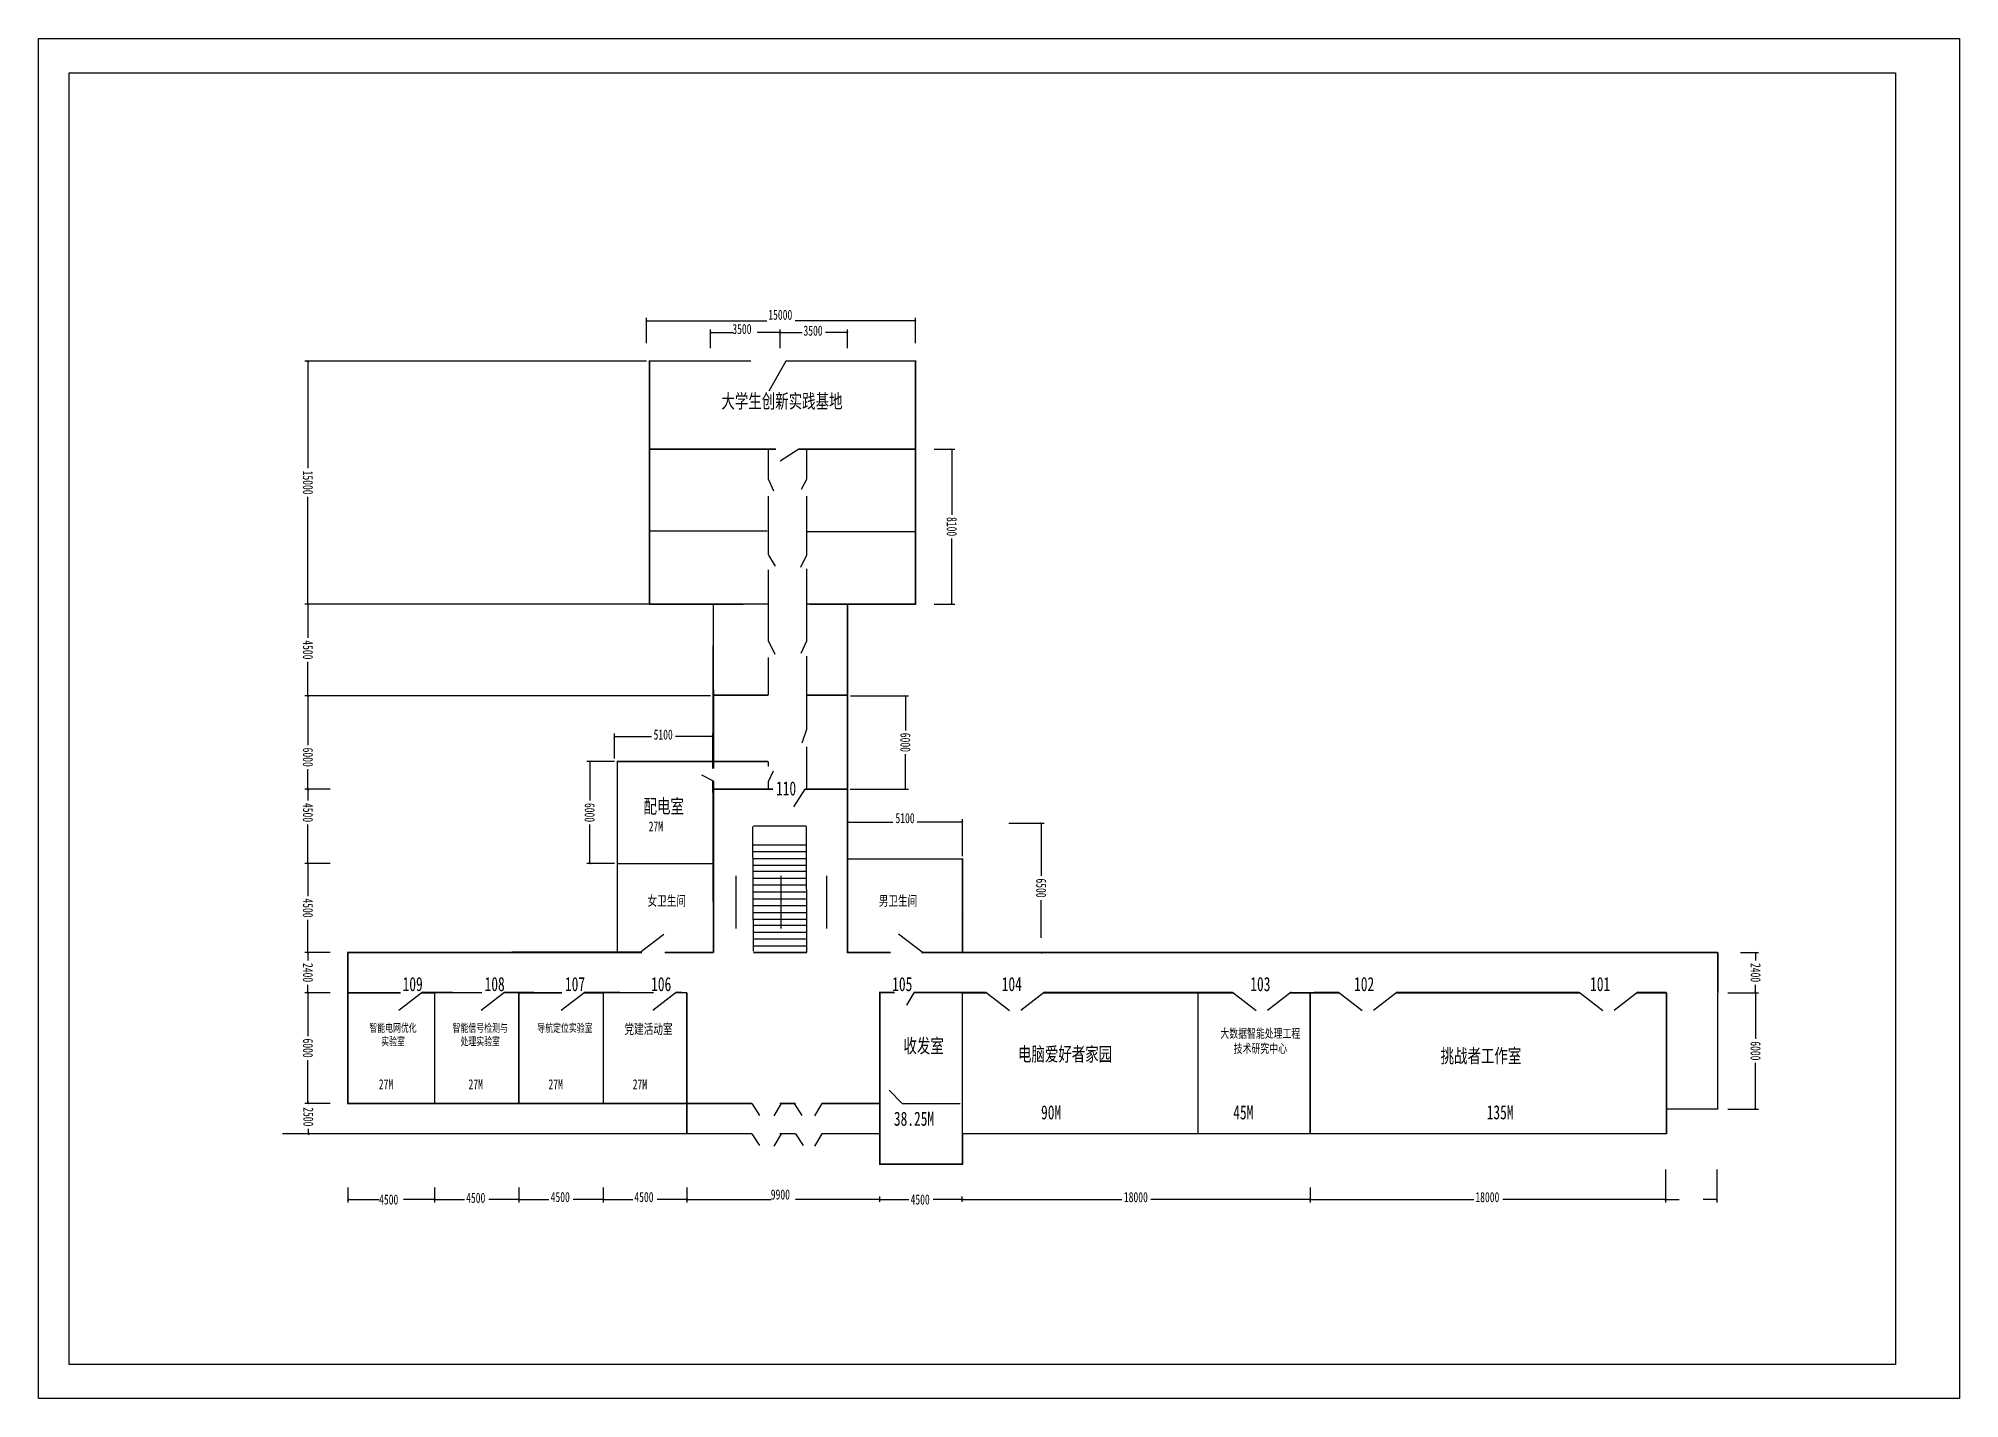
# Model space of a CAD drawing. Extents: x 26184 to 126105, y 116795 to 300170.
# Drawn here: x 26184 to 121622, y 116795 to 184342 of the extents above; entities outside this region: 1.
import ezdxf

# ---------------------------------------------------------------- set-up
doc = ezdxf.new("R2010")
doc.units = 0
doc.header["$MEASUREMENT"] = 0
doc.layers.get('0').update_dxf_attribs({"linetype": 'CONTINUOUS'})
doc.layers.get('DEFPOINTS').update_dxf_attribs({"linetype": 'CONTINUOUS'})
doc.styles.get("Standard").update_dxf_attribs({"font": '', "width": 0.7, "height": 700})
doc.styles.get('Standard').set_extended_font_data('FangSong_GB2312')

# ---------------------------------------------------------------- blocks, each defined once
blk = doc.blocks.new('_ARCHTICK')
at = {"color": 0, "linetype": 'ByBlock', "const_width": 0.15}
blk.add_lwpolyline([(-0.5, -0.5), (0.5, 0.5)], dxfattribs=at)

msp = doc.modelspace()

# ---------------------------------------------------------------- linework, layer by layer
for p, q in [((26184, 116795), (26184, 184342)), ((26184, 184342), (121622, 184342)), ((121622, 184342), (121622, 116795)), ((27718, 118487), (27718, 182639)), ((27718, 182639), (118438, 182639)), ((118438, 182639), (118438, 118487)), ((63312, 168318), (62471, 166821)), ((63952, 163945), (63028, 163345)), ((62450, 162436), (62706, 161873)), ((64346, 162436), (64072, 161940)), ((62450, 158685), (62787, 158127)), ((64346, 158672), (64045, 158060)), ((59713, 156249), (56536, 156249)), ((59713, 152008), (59713, 156249)), ((61188, 156249), (59713, 156249)), ((66379, 156249), (64487, 156249)), ((66379, 152008), (66379, 156249)), ((66379, 156249), (69763, 156249)), ((62450, 154404), (62774, 153759)), ((64346, 154417), (64059, 153799)), ((59713, 152008), (59713, 148083)), ((66379, 138924), (66379, 152008)), ((64346, 150030), (64112, 149344)), ((54947, 143364), (54947, 148433)), ((54947, 148433), (59684, 148433)), ((62450, 147446), (62707, 147974)), ((59713, 147460), (59147, 147753)), ((59713, 147460), (59713, 138949)), ((59716, 147061), (61411, 147061)), ((64263, 147061), (63701, 146185)), ((64263, 147061), (66354, 147061)), ((61700, 139016), (61681, 145203)), ((64319, 145218), (61700, 145218)), ((64362, 138966), (64342, 145212)), ((64352, 144279), (61699, 144279)), ((54947, 138971), (54947, 143364)), ((54947, 143364), (59684, 143364)), ((64352, 143940), (61699, 143940)), ((64352, 143602), (61699, 143602)), ((64352, 143263), (61699, 143263)), ((72089, 143589), (66338, 143589)), ((72089, 138971), (72089, 143589)), ((60843, 140136), (60843, 142761)), ((64352, 142964), (61699, 142964)), ((64352, 142625), (61699, 142625)), ((64352, 142287), (61699, 142287)), ((63081, 140136), (63081, 142761)), ((65345, 140136), (65345, 142761)), ((64352, 141948), (61699, 141948)), ((64352, 141600), (61699, 141600)), ((64352, 141261), (61699, 141261)), ((64352, 140922), (61699, 140922)), ((64352, 140584), (61699, 140584)), ((56073, 138956), (57251, 139853)), ((64352, 140285), (61699, 140285)), ((64352, 139946), (61699, 139946)), ((64352, 139607), (61699, 139607)), ((70088, 138956), (68910, 139853)), ((41562, 136949), (41562, 138949)), ((41562, 138949), (56153, 138949)), ((57304, 138949), (59704, 138949)), ((64352, 139269), (61699, 139269)), ((61700, 138949), (64361, 138949)), ((66357, 138949), (68521, 138949)), ((70048, 138949), (109609, 138949)), ((109609, 138949), (109609, 136949)), ((41562, 131449), (41562, 136949)), ((41562, 136949), (44166, 136949)), ((45259, 136970), (44081, 136074)), ((45232, 136949), (45862, 136949)), ((45862, 136949), (45862, 131449)), ((48205, 136949), (45862, 136949)), ((49355, 136970), (48177, 136074)), ((50052, 136949), (49327, 136949)), ((50052, 131449), (50052, 136949)), ((50052, 136949), (52189, 136949)), ((53338, 136970), (52160, 136074)), ((53311, 136949), (54242, 136949)), ((54242, 136949), (54242, 131449)), ((56733, 136949), (54242, 136949)), ((57883, 136970), (56704, 136074)), ((58402, 136949), (57855, 136949)), ((58402, 129949), (58402, 136949)), ((67982, 128436), (67982, 136949)), ((68708, 136949), (67982, 136949)), ((69664, 136949), (69309, 136330)), ((72082, 136949), (69664, 136949)), ((72082, 129949), (72082, 136949)), ((72082, 136949), (73275, 136949)), ((73247, 136970), (74425, 136074)), ((76165, 136970), (74986, 136074)), ((76137, 136949), (85526, 136949)), ((85499, 136970), (86677, 136074)), ((88416, 136970), (87238, 136074)), ((88389, 136949), (89362, 136949)), ((89362, 129949), (89362, 136949)), ((89362, 136949), (90800, 136949)), ((90773, 136970), (91951, 136074)), ((93690, 136970), (92512, 136074)), ((93663, 136949), (102750, 136949)), ((102723, 136970), (103901, 136074)), ((105640, 136970), (104462, 136074)), ((105613, 136949), (107006, 136949)), ((107063, 136949), (107006, 136949)), ((107062, 136949), (107062, 129949)), ((109609, 136949), (109602, 136949)), ((69089, 131449), (68453, 132104)), ((45862, 131449), (41562, 131449)), ((45862, 131449), (50052, 131449)), ((54242, 131449), (50052, 131449)), ((54242, 131449), (58402, 131449)), ((58402, 131449), (61628, 131449)), ((61628, 131449), (62011, 130858)), ((63077, 131449), (62722, 130830)), ((63022, 131449), (63788, 131449)), ((63733, 131451), (64116, 130859)), ((65100, 131449), (64744, 130830)), ((65100, 131449), (67982, 131449)), ((69089, 131449), (71972, 131449)), ((58402, 129949), (38312, 129949)), ((39597, 130002), (39597, 130195)), ((39597, 130002), (39597, 129899)), ((61628, 129949), (58402, 129949)), ((61628, 129949), (62011, 129358)), ((63077, 129949), (62722, 129330)), ((63788, 129949), (63022, 129949)), ((63788, 129949), (64170, 129358)), ((65100, 129949), (64744, 129330)), ((67982, 129949), (65100, 129949)), ((89362, 129949), (72082, 129949)), ((72082, 129949), (72082, 128436)), ((107062, 129949), (89362, 129949)), ((118438, 118487), (27718, 118487)), ((121151, 116795), (26184, 116795)), ((121622, 116795), (110782, 116795))]:
    msp.add_line(p, q)
at = {"color": 0, "linetype": 'ByBlock'}
for p, q in [((56386, 169213), (56386, 170461)), ((56386, 170311), (62366, 170311)), ((59563, 168964), (59563, 169884)), ((63035, 168964), (63035, 169884)), ((69763, 170311), (63784, 170311)), ((66379, 168964), (66379, 169884)), ((69763, 169213), (69763, 170461)), ((59563, 169734), (60715, 169734)), ((63035, 169734), (61883, 169734)), ((63035, 169734), (64123, 169734)), ((66379, 169734), (65291, 169734)), ((56386, 168318), (39421, 168318)), ((39571, 168318), (39571, 162993)), ((69763, 164095), (69763, 165542)), ((70677, 163945), (71707, 163945)), ((71557, 163945), (71557, 160689)), ((39571, 156249), (39571, 161574)), ((71557, 156249), (71557, 159506)), ((59563, 156249), (39421, 156249)), ((39571, 156249), (39571, 154570)), ((70677, 156249), (71707, 156249)), ((39571, 151702), (39571, 153381)), ((59566, 151702), (39421, 151702)), ((39571, 151702), (39571, 149238)), ((66522, 151702), (69401, 151702)), ((69251, 151702), (69251, 149970)), ((54797, 148583), (54797, 149821)), ((54797, 149671), (56646, 149671)), ((59684, 149671), (57835, 149671)), ((59684, 148583), (59684, 149821)), ((39571, 147011), (39571, 148055)), ((54797, 148433), (53420, 148433)), ((53570, 148433), (53570, 146489)), ((69251, 147061), (69251, 148794)), ((40673, 147061), (39421, 147061)), ((39571, 147011), (39571, 146489)), ((66504, 147061), (69401, 147061)), ((39571, 143364), (39571, 145307)), ((53570, 143364), (53570, 145307)), ((66379, 143739), (66379, 145574)), ((66379, 145424), (68636, 145424)), ((72089, 145424), (69833, 145424)), ((72089, 143739), (72089, 145574)), ((74398, 145374), (76147, 145374)), ((75997, 145374), (75997, 142749)), ((40673, 143364), (39421, 143364)), ((39571, 143364), (39571, 141750)), ((54797, 143364), (53420, 143364)), ((75997, 139684), (75997, 141550)), ((39571, 138949), (39571, 140563)), ((72089, 139121), (72089, 140892)), ((40673, 138949), (39421, 138949)), ((39571, 138949), (39571, 138551)), ((110744, 138949), (111638, 138949)), ((111488, 138949), (111488, 138551)), ((40673, 136949), (39421, 136949)), ((39571, 136949), (39571, 137348)), ((39571, 136949), (39571, 134798)), ((110102, 136949), (111636, 136949)), ((110744, 136949), (111638, 136949)), ((111486, 136949), (111486, 134652)), ((111488, 136949), (111488, 137348)), ((39571, 131449), (39571, 133601)), ((111486, 131173), (111486, 133470)), ((40673, 131449), (39421, 131449)), ((39590, 131461), (39590, 131561)), ((39705, 131461), (39740, 131461)), ((110102, 131173), (111636, 131173)), ((72082, 129799), (72082, 128541)), ((107012, 128170), (107012, 126529)), ((109559, 128170), (109559, 126529)), ((41562, 127271), (41562, 126529)), ((45862, 127271), (45862, 126529)), ((50052, 127271), (50052, 126529)), ((54242, 127271), (54242, 126529)), ((58402, 127271), (58402, 126529)), ((89362, 127271), (89362, 126529)), ((107012, 127271), (107012, 126529)), ((41562, 126679), (43110, 126679)), ((45862, 126679), (44314, 126679)), ((45862, 126679), (47355, 126679)), ((50052, 126679), (48559, 126679)), ((50052, 126679), (51545, 126679)), ((54242, 126679), (52749, 126679)), ((54242, 126679), (55720, 126679)), ((58402, 126679), (56924, 126679)), ((58402, 126679), (62593, 126679)), ((67982, 126679), (63791, 126679)), ((67982, 126573), (67982, 126829)), ((67982, 126679), (69430, 126679)), ((72082, 126679), (70634, 126679)), ((72081, 126573), (72081, 126829)), ((72082, 126679), (80006, 126679)), ((89362, 126679), (81439, 126679)), ((89362, 126679), (97496, 126679)), ((107062, 126679), (98929, 126679)), ((107012, 126679), (107692, 126679)), ((109559, 126679), (108879, 126679))]:
    msp.add_line(p, q, dxfattribs=at)
at = {"const_width": 70}
for points in [[(126070, 295494), (126070, 300135)], [(61579, 168318), (56536, 168318), (56536, 156249), (61188, 156249)], [(66379, 156249), (69326, 156249), (69763, 156249), (69763, 168318), (63312, 168318)], [(56536, 163945), (62827, 163945)], [(62450, 162436), (62450, 163945)], [(63952, 163945), (69763, 163945)], [(64346, 162436), (64346, 163945)], [(62450, 158685), (62450, 161620)], [(64346, 158672), (64346, 161620)], [(56536, 159877), (62399, 159877)], [(64346, 159850), (69763, 159850)], [(62450, 154404), (62450, 157963)], [(64346, 154417), (64346, 158003)], [(59713, 156249), (59684, 148433)], [(61188, 156249), (62194, 156249)], [(61404, 156249), (62410, 156249)], [(64346, 156249), (66379, 156249)], [(66379, 138924), (66379, 156249)], [(64346, 150030), (64346, 153677)], [(62450, 151728), (62450, 153603)], [(62450, 151726), (59688, 151726)], [(66379, 151726), (64346, 151726)], [(64346, 147061), (64346, 149162)], [(59684, 148433), (54947, 148433), (54947, 138971)], [(59684, 148433), (62450, 148433)], [(59685, 148083), (59684, 148433)], [(62450, 148172), (62450, 148433)], [(59713, 138971), (59687, 147460)], [(62672, 147061), (59688, 147061)], [(61411, 147061), (59713, 147061)], [(62450, 147061), (62450, 147446)], [(66354, 147061), (64263, 147061)], [(59684, 143364), (54947, 143364)], [(56153, 138966), (54947, 138971), (54947, 143364)], [(72089, 138971), (72089, 143589), (66338, 143589)], [(72089, 138971), (72089, 143589), (66379, 143589)], [(58402, 131449), (41562, 131449), (41562, 138949), (54947, 138971)], [(41562, 131449), (41562, 138949)], [(59713, 138949), (57304, 138960)], [(64361, 138949), (61700, 138949)], [(68521, 138949), (66357, 138949)], [(109609, 138949), (70048, 138949)], [(109602, 136949), (109609, 136949), (109609, 138949)], [(41562, 136949), (44166, 136949)], [(48205, 136949), (45259, 136970)], [(45862, 136970), (45862, 131449)], [(52189, 136949), (49355, 136970)], [(50052, 131449), (50052, 136949)], [(53338, 136970), (56733, 136949)], [(54242, 131449), (54242, 136949)], [(58402, 136949), (57883, 136970)], [(61628, 129949), (58402, 129949), (58402, 136949)], [(68708, 136970), (67982, 136970), (67982, 128436), (72082, 128436), (72082, 136949)], [(73247, 136970), (69664, 136970)], [(85499, 136970), (76165, 136970)], [(83794, 129949), (83794, 136949)], [(107062, 129949), (89362, 129949), (89362, 136949), (90773, 136970), (88389, 136949)], [(89362, 129949), (89362, 136949)], [(102723, 136970), (93690, 136970)], [(105640, 136970), (107062, 136970)], [(107062, 129949), (107062, 136949), (107063, 136949)], [(109609, 136949), (109609, 131173), (107062, 131173)], [(61628, 131449), (58402, 131449)], [(63788, 131449), (63022, 131449)], [(67982, 131449), (65100, 131449)], [(63788, 129949), (63022, 129949)], [(67982, 129949), (65100, 129949)], [(89362, 129949), (72082, 129949)]]:
    msp.add_lwpolyline(points, dxfattribs=at)
for points in [[(61579, 168318), (56536, 168318), (56536, 156249), (61188, 156249)], [(64487, 156249), (69763, 156249), (69763, 168318), (63312, 168318)]]:
    msp.add_lwpolyline(points)
at = {"color": 0, "linetype": 'ByBlock', "const_width": 15}
msp.add_lwpolyline([(54847, 149721), (54747, 149621)], dxfattribs=at)
at = {"layer": 'DEFPOINTS', "color": 0, "linetype": 'ByBlock'}
for p in [(69763, 170311), (59563, 169734), (63035, 169734), (39571, 168318), (56386, 168318), (56536, 168318), (69763, 168318), (63035, 163945), (69738, 163945), (69763, 163945), (39571, 156249), (59563, 156249), (59713, 156249), (59713, 156249), (63035, 156249), (63035, 156249), (66379, 156249), (69763, 156249), (71557, 156249), (39571, 151702), (59716, 151702), (59716, 151702), (66372, 151702), (69251, 151702), (54797, 149671), (53570, 148433), (54797, 148433), (54947, 148433), (54947, 148433), (54947, 148433), (59684, 148433), (39571, 147011), (66354, 147061), (66329, 145374), (66379, 145424), (75997, 145374), (39571, 143364), (54947, 143364), (54947, 143364), (54947, 143364), (66379, 143589), (72089, 143589), (72089, 140742), (39571, 138949), (41562, 138949), (41562, 138949), (66379, 138924), (72089, 138971), (109609, 138949), (109609, 138949), (111488, 138949), (39571, 136949), (41562, 136949), (41562, 136949), (107006, 136949), (107012, 136899), (107062, 136949), (107062, 136949), (109559, 136899), (111488, 136949), (39555, 131461), (41562, 131449), (41562, 131449), (45862, 131449), (45862, 131449), (50052, 131449), (50052, 131449), (54242, 131449), (54242, 131449), (107062, 131173), (111486, 131173), (58402, 129949), (58402, 129949), (72082, 129949), (72082, 129949), (89362, 129949), (89362, 129949), (107062, 129949), (107062, 129949), (41562, 126679), (45862, 126679), (50052, 126679), (54242, 126679), (58402, 126679), (67982, 126679), (67982, 126423), (67982, 126423), (72082, 126679), (89362, 126679), (107012, 126679)]:
    msp.add_point(p, dxfattribs=at)

# ---------------------------------------------------------------- block references
at = {"color": 0, "linetype": 'ByBlock', "xscale": 100, "yscale": 100, "zscale": 100}
for p, rotation in [((56386, 170311), 180), ((59563, 169734), 180), ((63035, 169734), 180), ((39571, 168318), 90), ((71557, 163945), 90), ((39571, 156249), 270), ((39571, 156249), 90), ((71557, 156249), 270), ((39571, 151702), 270), ((39571, 151702), 90), ((69251, 151702), 90), ((53570, 148433), 90), ((39571, 147061), 270), ((39596, 147036), 90), ((69251, 147061), 270), ((66379, 145424), 180), ((75997, 145374), 90), ((39571, 143364), 270), ((39571, 143364), 90), ((53570, 143364), 270), ((72089, 140742), 180), ((39571, 138949), 270), ((39571, 138949), 90), ((75997, 138924), 270), ((111488, 138949), 90), ((39571, 136949), 90), ((39571, 136949), 270), ((111486, 136949), 90), ((111488, 136949), 270), ((111488, 136949), 90), ((39571, 131449), 270), ((111486, 131173), 270), ((39590, 129949), 270), ((41562, 126679), 180), ((45862, 126679), 180), ((50052, 126679), 180), ((54242, 126679), 180), ((58402, 126679), 180), ((67982, 126679), 180), ((72082, 126679), 180), ((89362, 126679), 180), ((107012, 126679), 180)]:
    msp.add_blockref('_ARCHTICK', p, dxfattribs=dict(at, rotation=rotation))
for p in [(69763, 170311), (63035, 169734), (66379, 169734), (69763, 165392), (59684, 149671), (72089, 145424), (45862, 126679), (50052, 126679), (54242, 126679), (58402, 126679), (67982, 126679), (72082, 126679), (89362, 126679), (107012, 126679), (109559, 126679)]:
    msp.add_blockref('_ARCHTICK', p, dxfattribs=at)

# ---------------------------------------------------------------- texts
for s, insert, char_height, width, attachment_point in [('15000', (62442, 170869), 500, 1288.92, 1), ('3500', (60655, 170163), 500, 1164.18, 1), ('3500', (64189, 170080), 500, 1081.03, 1), ('{\\fGulim|b0|i0|c129|p34;大\\fPMingLiU|b0|i0|c136|p18;学\\fGulim|b0|i0|c134|p34;生\\fPMingLiU|b0|i0|c134|p18;创\\fGulim|b0|i0|c134|p34;新\\fPMingLiU|b0|i0|c134|p18;实践\\fGulim|b0|i0|c134|p34;基地}', (63121, 166681), 700, 7293.1, 2), ('5100', (56743, 150022), 500, 1081.03, 1), ('110', (62825, 147446), 700, 1247.34, 1), ('配电室', (56246, 146563), 700, 2078.9, 1), ('{\\C3;27M}', (56498, 145457), 500, 1413.65, 1), ('5100', (68759, 145871), 500, 1039.45, 1), (' 女卫生间', (56205, 141767), 500, 2411.52, 1), ('男卫生间', (67930, 141767), 500, 2411.52, 1), ('109', (44275, 137729), 700, 1787.85, 1), ('108', (48349, 137729), 700, 1787.85, 1), ('107', (52341, 137729), 700, 1787.85, 1), ('106', (56623, 137729), 700, 1787.85, 1), ('105', (68598, 137729), 700, 1787.85, 1), ('104', (74038, 137729), 700, 1787.85, 1), ('103', (86387, 137729), 700, 1787.85, 1), ('102', (91542, 137729), 700, 1787.85, 1), ('101', (103267, 137729), 700, 1787.85, 1), ('{\\fGulim|b0|i0|c134|p34;智能\\fPMingLiU|b0|i0|c134|p18;电网优\\fGulim|b0|i0|c134|p34;化\\fPMingLiU|b0|i0|c134|p18;实验\\fGulim|b0|i0|c134|p34;室}', (43800, 135402), 400, 2480.96, 2), ('{\\fGulim|b0|i0|c134|p34;智能信\\fPMingLiU|b0|i0|c134|p18;号检测与处\\fGulim|b0|i0|c134|p34;理\\fPMingLiU|b0|i0|c134|p18;实验\\fGulim|b0|i0|c134|p34;室}', (48130, 135402), 400, 2818.97, 2), ('{\\fPMingLiU|b0|i0|c134|p18;导\\fGulim|b0|i0|c134|p34;航定位\\fPMingLiU|b0|i0|c134|p18;实验\\fGulim|b0|i0|c134|p34;室}', (50967, 135402), 400, 2755.59, 1), ('{\\fGulim|b0|i0|c134|p34;党建活\\fPMingLiU|b0|i0|c134|p18;动\\fGulim|b0|i0|c134|p34;室}', (55298, 135402), 500, 2417.58, 1), ('收发室', (69156, 134663), 700, 2037.32, 1), ('{\\fPMingLiU|b0|i0|c134|p18;\\C0;大数据智能处理工程技术研究中心}', (86885, 135159), 450, 4379.81, 2), ('{\\fPMingLiU|b0|i0|c134|p18;\\C0;电脑爱\\fGulim|b0|i0|c134|p34;好者家\\fPMingLiU|b0|i0|c134|p18;园}', (74845, 134250), 700, 4948.07, 1), ('{\\fGulim|b0|i0|c134|p34;\\C0;挑\\fPMingLiU|b0|i0|c134|p18;战\\fGulim|b0|i0|c134|p34;者工作室}', (97845, 134165), 700, 4947.78, 2), ('{\\C3;27M}', (43094, 132653), 500, 1579.96, 1), ('{\\C3;27M}', (47551, 132653), 500, 1579.96, 1), ('{\\C3;27M}', (51523, 132653), 500, 1579.96, 1), ('{\\C3;27M}', (55706, 132653), 500, 1579.96, 1), ('{\\C3;38.25M}', (68681, 131043), 700, 1621.54, 1), ('{\\C3;90M}', (75992, 131360), 700, 1787.85, 1), ('{\\C3;45M}', (85539, 131360), 700, 1787.85, 1), ('{\\C3;135M}', (98130, 131363), 700, 2203.63, 1), ('4500', (47432, 127014), 500, 1122.6, 1), ('4500', (51631, 127055), 500, 1081.03, 1), ('4500', (55789, 127055), 500, 1122.61, 1), ('9900', (62566, 127180), 500, 1205.76, 1), ('18000', (80107, 127050), 500, 1372.07, 1), ('18000', (97569, 127050), 500, 1288.92, 1), ('4500', (43108, 126931), 500, 1205.76, 1), ('4500', (69510, 126931), 500, 1081.03, 1)]:
    msp.add_mtext(s, dxfattribs=dict(insert=insert, char_height=char_height, width=width, attachment_point=attachment_point))
at = {"color": 0, "linetype": 'ByBlock', "char_height": 500, "attachment_point": 5, "rotation": 270}
for s, insert in [('15000', (39571, 162284)), ('8100', (71557, 160097)), ('4500', (39571, 153976)), ('6000', (39571, 148646)), ('6000', (69251, 149382)), ('4500', (39571, 145898)), ('6000', (53570, 145898)), ('6500', (75997, 142149)), ('4500', (39571, 141157)), ('2400', (39571, 137949)), ('2400', (111488, 137949)), ('6000', (39571, 134199)), ('6000', (111486, 134061)), ('2500', (39590, 130786))]:
    msp.add_mtext(s, dxfattribs=dict(at, insert=insert))

doc.saveas('drawing.dxf')
